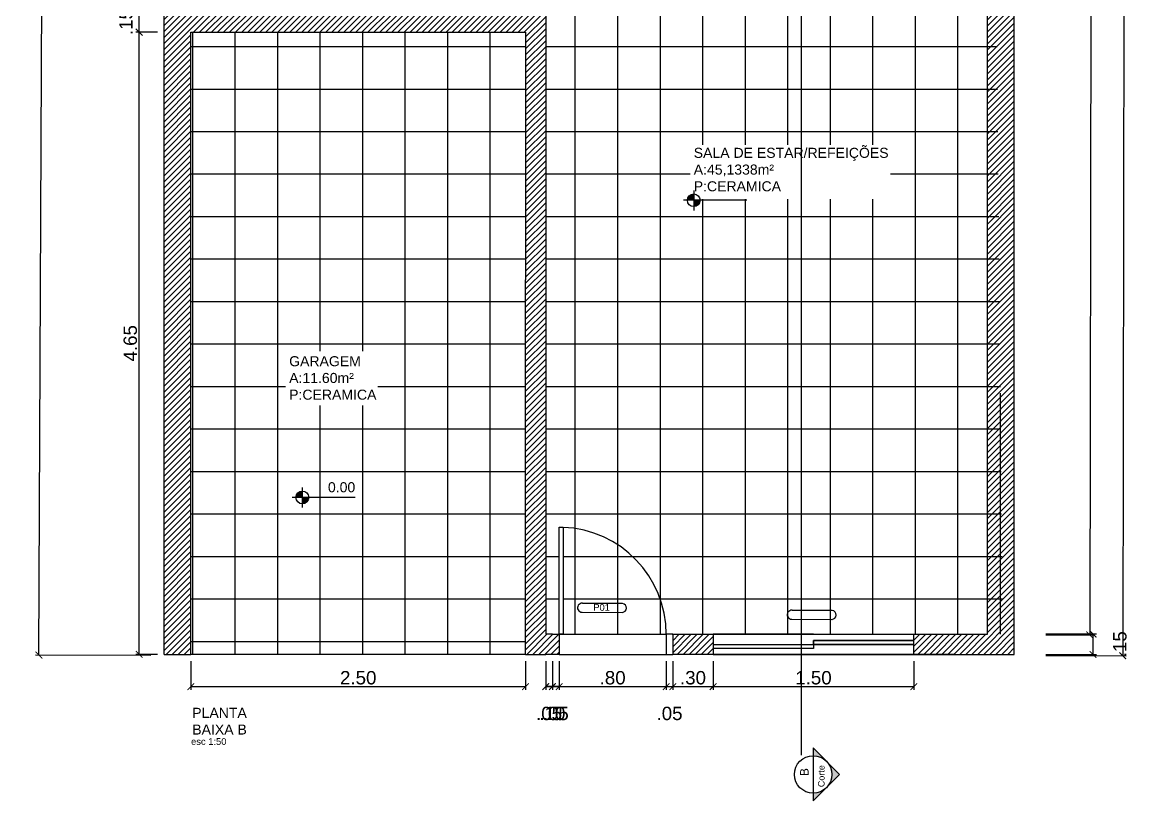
# Model space of a CAD drawing. Header units: millimetres. Extents: x 1336 to 452562, y -55875 to 2212.
# Drawn here: x 1341.75 to 1350.02, y 1622.19 to 1628.01 of the extents above; entities that cross this region are included whole.
import ezdxf

# ---------------------------------------------------------------- set-up
doc = ezdxf.new("R2010")
doc.units = ezdxf.units.MM
doc.linetypes.add('DASHDOTX2', pattern=[50.8, 25.4, -12.7, 0, -12.7])
doc.linetypes.add('DASHED2', pattern=[9.525, 6.35, -3.175])
for name, color, linetype in [('A_0.1', 1, 'Continuous'), ('A_0.3', 3, 'Continuous'), ('A_0.5', 5, 'Continuous'), ('B_Corte                  2', 4, 'DASHDOTX2'), ('B_Cotas                 11', 11, 'Continuous'), ('B_Projecao P       153', 153, 'DASHED2'), ('Z_ARQ-TEXTO3', 7, 'Continuous')]:
    doc.layers.add(name, color=color, linetype=linetype)
doc.styles.add('Annotative', font='arial.ttf')
doc.styles.add('Romans', font='aehalf.shx')
doc.dimstyles.new('1-50', dxfattribs={"dimscale": 0.5, "dimtxt": 0.2, "dimasz": 0.1, "dimexe": 0.05, "dimexo": 0.1, "dimgap": 0.03, "dimtad": 1, "dimzin": 5, "dimdsep": 46, "dimtxsty": 'Annotative', "dimblk": 'ARCHTICK', "dimcen": 0, "dimclrd": 256, "dimclre": 256, "dimclrt": 250, "dimadec": 0, "dimazin": 0, "dimtfac": 1, "dimtofl": 0, "dimtmove": 2, "dimatfit": 3, "dimldrblk": 'ARCHTICK', "dimfxl": 0.04, "dimtolj": 1, "dimtzin": 1, "dimarcsym": 0})

# ---------------------------------------------------------------- blocks, each defined once
blk = doc.blocks.new('Porta 80cm')
at = {"layer": 'A_0.1'}
for p, q in [((1345.7613, 1623.4302), (1346.5613, 1623.4302)), ((1345.7613, 1623.2802), (1346.5613, 1623.2802))]:
    blk.add_line(p, q, dxfattribs=at)
at = {"layer": 'A_0.3'}
for p, q in [((1345.7613, 1623.4302), (1345.7613, 1624.2302)), ((1345.7913, 1624.2302), (1345.7913, 1623.4302))]:
    blk.add_line(p, q, dxfattribs=at)
for points in [[(1345.7113, 1623.4302), (1345.7613, 1623.4302), (1345.7613, 1623.2802), (1345.7113, 1623.2802)], [(1346.6113, 1623.4302), (1346.5613, 1623.4302), (1346.5613, 1623.2802), (1346.6113, 1623.2802)]]:
    blk.add_lwpolyline(points, dxfattribs=at)
at = {"layer": 'B_Projecao P       153'}
blk.add_arc((1345.7613, 1623.4302), 0.8, 0, 87.8509, dxfattribs=at)
blk = doc.blocks.new('Janela')
at = {"layer": 'A_0.1'}
for p, q in [((1347.6613, 1623.4302), (1346.9113, 1623.4302)), ((1346.9113, 1623.4302), (1348.4113, 1623.4302)), ((1346.9113, 1623.4302), (1346.9113, 1623.2802)), ((1348.4113, 1623.2802), (1348.4113, 1623.4302)), ((1346.9113, 1623.2802), (1348.4113, 1623.2802))]:
    blk.add_line(p, q, dxfattribs=at)
at = {"layer": 'A_0.3'}
for p, q in [((1347.6613, 1623.3552), (1347.6613, 1623.3852)), ((1347.6613, 1623.3852), (1348.4113, 1623.3852)), ((1348.4113, 1623.3852), (1347.6613, 1623.3852)), ((1347.6613, 1623.3852), (1347.6613, 1623.3552)), ((1346.9113, 1623.3552), (1348.4113, 1623.3552)), ((1347.6613, 1623.3252), (1346.9113, 1623.3252)), ((1348.4113, 1623.3552), (1347.6613, 1623.3552)), ((1347.6613, 1623.3552), (1347.6613, 1623.3252))]:
    blk.add_line(p, q, dxfattribs=at)
blk = doc.blocks.new('DSASADS')
at = {"layer": 'B_Corte                  2', "linetype": 'ByBlock', "lineweight": -2}
h = blk.add_hatch(color=256, dxfattribs=at)
h.paths.add_polyline_path([(2426.815, 1690.775), (2427.062, 1690.528), (2426.918, 1690.528, 0.198912)])
h.paths.add_polyline_path([(2426.568, 1691.023), (2426.815, 1690.775, 0.414214), (2426.32, 1690.775)])
h.paths.add_polyline_path([(2426.235, 1690.69), (2426.253, 1690.682, 0.114349), (2426.218, 1690.528), (2426.073, 1690.528)])
h.paths.add_polyline_path([(2426.32, 1690.775, 0.082683), (2426.253, 1690.682), (2426.235, 1690.69)])
at = {"layer": 'B_Corte                  2', "linetype": 'Continuous', "lineweight": -2}
blk.add_line((2426.218, 1690.528), (2426.918, 1690.528), dxfattribs=at)
at = {"layer": 'B_Corte                  2', "linetype": 'ByBlock', "lineweight": -2}
blk.add_lwpolyline([(2426.918, 1690.528), (2427.062, 1690.528), (2426.568, 1691.023), (2426.073, 1690.528), (2426.218, 1690.528)], dxfattribs=at)
at = {"layer": 'B_Corte                  2', "linetype": 'Continuous', "lineweight": -2}
blk.add_circle((2426.568, 1690.528), 0.35, dxfattribs=at)
blk = doc.blocks.new('Nivel Piso')
at = {"layer": 'B_Cotas                 11'}
h = blk.add_hatch(color=256, dxfattribs=at)
h.dxf.hatch_style = 1
h.paths.add_polyline_path([(735.29, 589.9, 0.414214), (734.33, 588.95), (735.29, 588.95)])
h.paths.add_polyline_path([(736.24, 588.95), (735.29, 588.95), (735.29, 587.99, 0.414214)])
for p, q in [((735.29, 590.42), (735.29, 587.43)), ((743.2, 588.95), (733.77, 588.95))]:
    blk.add_line(p, q, dxfattribs=at)
blk.add_circle((735.29, 588.95), 0.956, dxfattribs=at)
blk = doc.blocks.new('_ArchTick')
at = {"color": 0, "linetype": 'ByBlock', "const_width": 0.15}
blk.add_lwpolyline([(-0.5, -0.5), (0.5, 0.5)], dxfattribs=at)
blk = doc.blocks.new('*D66')
at = {"layer": 'A_0.1', "lineweight": -2, "transparency": 16777216}
for p, q in [((1342.7613, 1627.9302), (1342.6004, 1627.9302)), ((1342.6254, 1623.2802), (1342.6254, 1627.9302)), ((1342.7613, 1623.2802), (1342.6004, 1623.2802))]:
    blk.add_line(p, q, dxfattribs=at)
at = {"layer": 'Defpoints', "color": 0, "transparency": 16777216}
for p in [(1342.6254, 1627.9302), (1342.8113, 1627.9302), (1342.8113, 1623.2802)]:
    blk.add_point(p, dxfattribs=at)
at = {"layer": 'A_0.1', "lineweight": -2, "transparency": 16777216, "xscale": 0.05, "yscale": 0.05, "zscale": 0.05}
for p, rotation in [((1342.6254, 1627.9302), 90), ((1342.6254, 1623.2802), 270)]:
    blk.add_blockref('_ArchTick', p, dxfattribs=dict(at, rotation=rotation))
at = {"layer": 'A_0.1', "color": 250, "transparency": 16777216, "insert": (1342.5593, 1625.6052), "char_height": 0.1, "attachment_point": 5, "rotation": 90, "style": 'Annotative'}
blk.add_mtext('\\A1;4.65', dxfattribs=at)
blk = doc.blocks.new('*D67')
at = {"layer": 'A_0.1', "lineweight": -2, "transparency": 16777216}
for p, q in [((1342.7613, 1628.0802), (1342.6004, 1628.0802)), ((1342.6254, 1627.9302), (1342.6254, 1628.0802)), ((1342.7613, 1627.9302), (1342.6004, 1627.9302))]:
    blk.add_line(p, q, dxfattribs=at)
at = {"layer": 'Defpoints', "color": 0, "transparency": 16777216}
for p in [(1342.6254, 1628.0802), (1342.8113, 1628.0802), (1342.8113, 1627.9302)]:
    blk.add_point(p, dxfattribs=at)
at = {"layer": 'A_0.1', "lineweight": -2, "transparency": 16777216, "xscale": 0.05, "yscale": 0.05, "zscale": 0.05}
for p, rotation in [((1342.6254, 1628.0802), 90), ((1342.6254, 1627.9302), 270)]:
    blk.add_blockref('_ArchTick', p, dxfattribs=dict(at, rotation=rotation))
at = {"layer": 'A_0.1', "color": 250, "transparency": 16777216, "insert": (1342.5268, 1628.0052), "char_height": 0.1, "attachment_point": 5, "rotation": 90, "style": 'Annotative'}
blk.add_mtext('\\A1;.15', dxfattribs=at)
blk = doc.blocks.new('*D75')
at = {"layer": 'A_0.1', "lineweight": -2, "transparency": 16777216}
for p, q in [((1341.8766, 1623.2754), (1341.9241, 1633.7241)), ((1342.761, 1633.7203), (1341.8991, 1633.7242)), ((1342.7135, 1623.2716), (1341.8516, 1623.2755))]:
    blk.add_line(p, q, dxfattribs=at)
at = {"layer": 'Defpoints', "color": 0, "transparency": 16777216}
for p in [(1341.9241, 1633.7241), (1342.811, 1633.72), (1342.7635, 1623.2713)]:
    blk.add_point(p, dxfattribs=at)
at = {"layer": 'A_0.1', "lineweight": -2, "transparency": 16777216, "xscale": 0.05, "yscale": 0.05, "zscale": 0.05}
for p, rotation in [((1341.9241, 1633.7241), 89.73970435353714), ((1341.8766, 1623.2754), 269.7397043535371)]:
    blk.add_blockref('_ArchTick', p, dxfattribs=dict(at, rotation=rotation))
at = {"layer": 'A_0.1', "color": 250, "transparency": 16777216, "insert": (1341.8175, 1628.5077), "char_height": 0.1, "attachment_point": 5, "rotation": 89.7397, "style": 'Annotative'}
blk.add_mtext('\\A1;10.45', dxfattribs=at)
blk = doc.blocks.new('*D86')
at = {"layer": 'A_0.1', "lineweight": -2, "transparency": 16777216}
for p, q in [((1349.4153, 1633.7223), (1350.0142, 1633.7212)), ((1349.9892, 1633.7212), (1349.9707, 1623.2705)), ((1349.3968, 1623.2715), (1349.9957, 1623.2704))]:
    blk.add_line(p, q, dxfattribs=at)
at = {"layer": 'Defpoints', "color": 0, "transparency": 16777216}
for p in [(1349.3653, 1633.7223), (1349.3468, 1623.2716), (1349.9707, 1623.2705)]:
    blk.add_point(p, dxfattribs=at)
at = {"layer": 'A_0.1', "lineweight": -2, "transparency": 16777216, "xscale": 0.05, "yscale": 0.05, "zscale": 0.05}
for p, rotation in [((1349.9892, 1633.7212), 89.89874839522528), ((1349.9707, 1623.2705), 269.8987483952253)]:
    blk.add_blockref('_ArchTick', p, dxfattribs=dict(at, rotation=rotation))
at = {"layer": 'A_0.1', "color": 250, "transparency": 16777216, "insert": (1349.9139, 1628.496), "char_height": 0.1, "attachment_point": 5, "rotation": 89.89875, "style": 'Annotative'}
blk.add_mtext('\\A1;10.45', dxfattribs=at)
blk = doc.blocks.new('*D87')
at = {"layer": 'A_0.1', "lineweight": -2, "transparency": 16777216}
for p, q in [((1349.415, 1633.579), (1349.7671, 1633.5784)), ((1349.7421, 1633.5784), (1349.7241, 1623.4268)), ((1349.397, 1623.4273), (1349.7491, 1623.4267))]:
    blk.add_line(p, q, dxfattribs=at)
at = {"layer": 'Defpoints', "color": 0, "transparency": 16777216}
for p in [(1349.365, 1633.5791), (1349.347, 1623.4274), (1349.7241, 1623.4268)]:
    blk.add_point(p, dxfattribs=at)
at = {"layer": 'A_0.1', "lineweight": -2, "transparency": 16777216, "xscale": 0.05, "yscale": 0.05, "zscale": 0.05}
for p, rotation in [((1349.7421, 1633.5784), 89.89845432921302), ((1349.7241, 1623.4268), 269.898454329213)]:
    blk.add_blockref('_ArchTick', p, dxfattribs=dict(at, rotation=rotation))
at = {"layer": 'A_0.1', "color": 250, "transparency": 16777216, "insert": (1349.6671, 1628.5027), "char_height": 0.1, "attachment_point": 5, "rotation": 89.89845, "style": 'Annotative'}
blk.add_mtext('\\A1;10.15', dxfattribs=at)
blk = doc.blocks.new('*D88')
at = {"layer": 'A_0.1', "lineweight": -2, "transparency": 16777216}
for p, q in [((1349.3967, 1623.4328), (1349.7741, 1623.4328)), ((1349.7491, 1623.2802), (1349.7491, 1623.4328)), ((1349.3967, 1623.2802), (1349.7741, 1623.2802))]:
    blk.add_line(p, q, dxfattribs=at)
at = {"layer": 'Defpoints', "color": 0, "transparency": 16777216}
for p in [(1349.3467, 1623.4328), (1349.7491, 1623.4328), (1349.3467, 1623.2802)]:
    blk.add_point(p, dxfattribs=at)
at = {"layer": 'A_0.1', "lineweight": -2, "transparency": 16777216, "xscale": 0.05, "yscale": 0.05, "zscale": 0.05}
for p, rotation in [((1349.7491, 1623.4328), 90), ((1349.7491, 1623.2802), 270)]:
    blk.add_blockref('_ArchTick', p, dxfattribs=dict(at, rotation=rotation))
at = {"layer": 'A_0.1', "color": 250, "transparency": 16777216, "insert": (1349.9498, 1623.3565), "char_height": 0.1, "attachment_point": 5, "rotation": 90, "style": 'Annotative'}
blk.add_mtext('\\A1;.15', dxfattribs=at)
blk = doc.blocks.new('*D89')
at = {"layer": 'A_0.1', "lineweight": -2, "transparency": 16777216}
for p, q in [((1343.0113, 1623.2302), (1343.0113, 1623.0142)), ((1345.5113, 1623.2302), (1345.5113, 1623.0142)), ((1343.0113, 1623.0392), (1345.5113, 1623.0392))]:
    blk.add_line(p, q, dxfattribs=at)
at = {"layer": 'Defpoints', "color": 0, "transparency": 16777216}
for p in [(1343.0113, 1623.2802), (1345.5113, 1623.2802), (1345.5113, 1623.0392)]:
    blk.add_point(p, dxfattribs=at)
at = {"layer": 'A_0.1', "lineweight": -2, "transparency": 16777216, "xscale": 0.05, "yscale": 0.05, "zscale": 0.05, "rotation": 180}
blk.add_blockref('_ArchTick', (1343.0113, 1623.0392), dxfattribs=at)
at = {"layer": 'A_0.1', "lineweight": -2, "transparency": 16777216, "xscale": 0.05, "yscale": 0.05, "zscale": 0.05}
blk.add_blockref('_ArchTick', (1345.5113, 1623.0392), dxfattribs=at)
at = {"layer": 'A_0.1', "color": 250, "transparency": 16777216, "insert": (1344.2613, 1623.1052), "char_height": 0.1, "attachment_point": 5, "style": 'Annotative'}
blk.add_mtext('\\A1;2.50', dxfattribs=at)
blk = doc.blocks.new('*D90')
at = {"layer": 'A_0.1', "lineweight": -2, "transparency": 16777216}
for p, q in [((1345.6613, 1623.2302), (1345.6613, 1623.0142)), ((1345.7613, 1623.2302), (1345.7613, 1623.0142)), ((1345.7613, 1623.0392), (1345.6613, 1623.0392))]:
    blk.add_line(p, q, dxfattribs=at)
at = {"layer": 'Defpoints', "color": 0, "transparency": 16777216}
for p in [(1345.6613, 1623.2802), (1345.7613, 1623.2802), (1345.6613, 1623.0392)]:
    blk.add_point(p, dxfattribs=at)
at = {"layer": 'A_0.1', "lineweight": -2, "transparency": 16777216, "xscale": 0.05, "yscale": 0.05, "zscale": 0.05}
for p, rotation in [((1345.6613, 1623.0392), 180.0000032845946), ((1345.7613, 1623.0392), 3.284594596308921e-06)]:
    blk.add_blockref('_ArchTick', p, dxfattribs=dict(at, rotation=rotation))
at = {"layer": 'A_0.1', "color": 250, "transparency": 16777216, "insert": (1345.7113, 1622.8385), "char_height": 0.1, "attachment_point": 5, "rotation": 0, "style": 'Annotative'}
blk.add_mtext('\\A1;.10', dxfattribs=at)
blk = doc.blocks.new('*D91')
at = {"layer": 'A_0.1', "lineweight": -2, "transparency": 16777216}
for p, q in [((1345.6613, 1623.2302), (1345.6613, 1623.0142)), ((1345.7113, 1623.2302), (1345.7113, 1623.0142)), ((1345.6613, 1623.0392), (1345.7113, 1623.0392))]:
    blk.add_line(p, q, dxfattribs=at)
at = {"layer": 'Defpoints', "color": 0, "transparency": 16777216}
for p in [(1345.6613, 1623.2802), (1345.7113, 1623.2802), (1345.7113, 1623.0392)]:
    blk.add_point(p, dxfattribs=at)
at = {"layer": 'A_0.1', "lineweight": -2, "transparency": 16777216, "xscale": 0.05, "yscale": 0.05, "zscale": 0.05}
for p, rotation in [((1345.6613, 1623.0392), 180.0000032845946), ((1345.7113, 1623.0392), 3.284594594426431e-06)]:
    blk.add_blockref('_ArchTick', p, dxfattribs=dict(at, rotation=rotation))
at = {"layer": 'A_0.1', "color": 250, "transparency": 16777216, "insert": (1345.6863, 1622.8385), "char_height": 0.1, "attachment_point": 5, "rotation": 0, "style": 'Annotative'}
blk.add_mtext('\\A1;.05', dxfattribs=at)
blk = doc.blocks.new('*D92')
at = {"layer": 'A_0.1', "lineweight": -2, "transparency": 16777216}
for p, q in [((1345.7113, 1623.2302), (1345.7113, 1623.0142)), ((1345.7613, 1623.2302), (1345.7613, 1623.0142)), ((1345.7113, 1623.0392), (1345.7613, 1623.0392))]:
    blk.add_line(p, q, dxfattribs=at)
at = {"layer": 'Defpoints', "color": 0, "transparency": 16777216}
for p in [(1345.7113, 1623.2802), (1345.7613, 1623.2802), (1345.7613, 1623.0392)]:
    blk.add_point(p, dxfattribs=at)
at = {"layer": 'A_0.1', "lineweight": -2, "transparency": 16777216, "xscale": 0.05, "yscale": 0.05, "zscale": 0.05}
for p, rotation in [((1345.7113, 1623.0392), 180.0000032845946), ((1345.7613, 1623.0392), 3.284594594426431e-06)]:
    blk.add_blockref('_ArchTick', p, dxfattribs=dict(at, rotation=rotation))
at = {"layer": 'A_0.1', "color": 250, "transparency": 16777216, "insert": (1345.7363, 1622.8385), "char_height": 0.1, "attachment_point": 5, "rotation": 0, "style": 'Annotative'}
blk.add_mtext('\\A1;.05', dxfattribs=at)
blk = doc.blocks.new('*D93')
at = {"layer": 'A_0.1', "lineweight": -2, "transparency": 16777216}
for p, q in [((1345.7613, 1623.2302), (1345.7613, 1623.0142)), ((1346.5613, 1623.2302), (1346.5613, 1623.0142)), ((1345.7613, 1623.0392), (1346.5613, 1623.0392))]:
    blk.add_line(p, q, dxfattribs=at)
at = {"layer": 'Defpoints', "color": 0, "transparency": 16777216}
for p in [(1345.7613, 1623.2802), (1346.5613, 1623.2802), (1346.5613, 1623.0392)]:
    blk.add_point(p, dxfattribs=at)
at = {"layer": 'A_0.1', "lineweight": -2, "transparency": 16777216, "xscale": 0.05, "yscale": 0.05, "zscale": 0.05}
for p, rotation in [((1345.7613, 1623.0392), 180.0000032845946), ((1346.5613, 1623.0392), 3.284594594426431e-06)]:
    blk.add_blockref('_ArchTick', p, dxfattribs=dict(at, rotation=rotation))
at = {"layer": 'A_0.1', "color": 250, "transparency": 16777216, "insert": (1346.1613, 1623.1052), "char_height": 0.1, "attachment_point": 5, "rotation": 0, "style": 'Annotative'}
blk.add_mtext('\\A1;.80', dxfattribs=at)
blk = doc.blocks.new('*D94')
at = {"layer": 'A_0.1', "lineweight": -2, "transparency": 16777216}
for p, q in [((1346.5613, 1623.2302), (1346.5613, 1623.0142)), ((1346.6113, 1623.2302), (1346.6113, 1623.0142)), ((1346.5613, 1623.0392), (1346.6113, 1623.0392))]:
    blk.add_line(p, q, dxfattribs=at)
at = {"layer": 'Defpoints', "color": 0, "transparency": 16777216}
for p in [(1346.5613, 1623.2802), (1346.6113, 1623.2802), (1346.6113, 1623.0392)]:
    blk.add_point(p, dxfattribs=at)
at = {"layer": 'A_0.1', "lineweight": -2, "transparency": 16777216, "xscale": 0.05, "yscale": 0.05, "zscale": 0.05}
for p, rotation in [((1346.5613, 1623.0392), 180.0000032845946), ((1346.6113, 1623.0392), 3.284594594426431e-06)]:
    blk.add_blockref('_ArchTick', p, dxfattribs=dict(at, rotation=rotation))
at = {"layer": 'A_0.1', "color": 250, "transparency": 16777216, "insert": (1346.5863, 1622.8385), "char_height": 0.1, "attachment_point": 5, "rotation": 0, "style": 'Annotative'}
blk.add_mtext('\\A1;.05', dxfattribs=at)
blk = doc.blocks.new('*D95')
at = {"layer": 'A_0.1', "lineweight": -2, "transparency": 16777216}
for p, q in [((1346.6113, 1623.2302), (1346.6113, 1623.0142)), ((1346.9113, 1623.2302), (1346.9113, 1623.0142)), ((1346.6113, 1623.0392), (1346.9113, 1623.0392))]:
    blk.add_line(p, q, dxfattribs=at)
at = {"layer": 'Defpoints', "color": 0, "transparency": 16777216}
for p in [(1346.6113, 1623.2802), (1346.9113, 1623.2802), (1346.9113, 1623.0392)]:
    blk.add_point(p, dxfattribs=at)
at = {"layer": 'A_0.1', "lineweight": -2, "transparency": 16777216, "xscale": 0.05, "yscale": 0.05, "zscale": 0.05}
for p, rotation in [((1346.6113, 1623.0392), 180.0000032845946), ((1346.9113, 1623.0392), 3.284594594426431e-06)]:
    blk.add_blockref('_ArchTick', p, dxfattribs=dict(at, rotation=rotation))
at = {"layer": 'A_0.1', "color": 250, "transparency": 16777216, "insert": (1346.7613, 1623.1053), "char_height": 0.1, "attachment_point": 5, "rotation": 0, "style": 'Annotative'}
blk.add_mtext('\\A1;.30', dxfattribs=at)
blk = doc.blocks.new('*D96')
at = {"layer": 'A_0.1', "lineweight": -2, "transparency": 16777216}
for p, q in [((1346.9113, 1623.2302), (1346.9113, 1623.0142)), ((1348.4113, 1623.2302), (1348.4113, 1623.0142)), ((1346.9113, 1623.0392), (1348.4113, 1623.0392))]:
    blk.add_line(p, q, dxfattribs=at)
at = {"layer": 'Defpoints', "color": 0, "transparency": 16777216}
for p in [(1346.9113, 1623.2802), (1348.4113, 1623.2802), (1348.4113, 1623.0392)]:
    blk.add_point(p, dxfattribs=at)
at = {"layer": 'A_0.1', "lineweight": -2, "transparency": 16777216, "xscale": 0.05, "yscale": 0.05, "zscale": 0.05}
for p, rotation in [((1346.9113, 1623.0392), 180.0000032845946), ((1348.4113, 1623.0392), 3.284594594426431e-06)]:
    blk.add_blockref('_ArchTick', p, dxfattribs=dict(at, rotation=rotation))
at = {"layer": 'A_0.1', "color": 250, "transparency": 16777216, "insert": (1347.6613, 1623.1052), "char_height": 0.1, "attachment_point": 5, "rotation": 0, "style": 'Annotative'}
blk.add_mtext('\\A1;1.50', dxfattribs=at)

msp = doc.modelspace()

# ---------------------------------------------------------------- hatches: boundary and pattern name
at = {"layer": 'A_0.1'}
h = msp.add_hatch(dxfattribs=at)
h.set_pattern_fill('ANSI31', color=256, scale=0.01)
h.paths.add_polyline_path([(1343.0113, 1627.9302), (1345.5113, 1627.9302), (1345.5113, 1626.0802), (1345.5113, 1625.9302), (1345.5113, 1623.6136), (1345.6613, 1623.6136), (1345.6613, 1625.9302), (1345.6613, 1628.0802), (1345.3627, 1628.0802), (1345.0627, 1628.0802), (1344.7627, 1628.0802), (1344.4627, 1628.0802), (1344.1627, 1628.0802), (1343.8627, 1628.0802), (1343.0127, 1628.0802), (1343.0113, 1628.0802), (1343.0113, 1628.5951), (1342.8113, 1628.5951), (1342.8113, 1623.2802), (1343.0113, 1623.2802)])
h.paths.add_polyline_path([(1343.0113, 1629.0787), (1342.8113, 1629.0787), (1342.8113, 1628.5951), (1343.0113, 1628.5951)])
h.paths.add_polyline_path([(1342.8113, 1629.2297), (1342.8113, 1629.0787), (1343.0113, 1629.0787), (1343.0113, 1629.0802), (1343.0115, 1629.2297)])
h.paths.add_polyline_path([(1343.9618, 1632.9302), (1343.0113, 1632.9302), (1343.0113, 1633.7302), (1342.8113, 1633.7289), (1342.8113, 1629.2297), (1343.0113, 1629.2297), (1343.0113, 1630.2317), (1343.0127, 1630.2302), (1343.8627, 1630.2302), (1344.1627, 1630.2302), (1344.4627, 1630.2302), (1344.7627, 1630.2302), (1345.0627, 1630.2302), (1345.3627, 1630.2302), (1345.6613, 1630.2302), (1345.6613, 1630.3802), (1345.6613, 1630.4802), (1345.5113, 1630.4802), (1345.5113, 1630.3802), (1343.0113, 1630.3802), (1343.0113, 1632.7802), (1343.9613, 1632.7802)])
h.paths.add_polyline_path([(1345.6598, 1633.726), (1345.5098, 1633.726), (1345.5109, 1632.926), (1345.4618, 1632.926), (1345.4618, 1632.7802), (1345.5101, 1632.776), (1345.5101, 1632.276), (1345.6601, 1632.2772)], flags=17)
h.paths.add_polyline_path([(1349.1613, 1633.7223), (1348.6153, 1633.7223), (1348.6153, 1633.5723), (1348.9613, 1633.5723), (1348.9613, 1628.5951), (1349.1613, 1628.5951)])
h.paths.add_polyline_path([(1349.1613, 1628.5951), (1348.9613, 1628.5951), (1348.9613, 1623.4302), (1348.4113, 1623.4302), (1348.4113, 1623.2802), (1348.7113, 1623.2802), (1349.1613, 1623.2802)])
h.paths.add_polyline_path([(1346.9113, 1623.4302), (1346.6113, 1623.4302), (1346.6113, 1623.2802), (1346.9113, 1623.2802)])
h.paths.add_polyline_path([(1345.6613, 1623.6136), (1345.5113, 1623.6136), (1345.5113, 1623.2802), (1345.6613, 1623.2802), (1345.7113, 1623.2802), (1345.7613, 1623.2802), (1345.7613, 1623.4302), (1345.7113, 1623.4302), (1345.6613, 1623.4302)])
h = msp.add_hatch(dxfattribs=at)
h.set_pattern_fill('NET', color=0, scale=0.1)
h.paths.add_polyline_path([(1345.5113, 1627.9302), (1343.0113, 1627.9302), (1343.0113, 1623.2802), (1345.5113, 1623.2802), (1345.5113, 1625.9302), (1345.5113, 1626.0802)])
edge = h.paths.add_edge_path()
edge.add_line((1347.6586, 1628.5951), (1345.6613, 1628.5951))
edge.add_line((1345.6613, 1628.5951), (1345.6613, 1628.0802))
edge.add_line((1345.6613, 1628.0802), (1345.6613, 1625.9302))
edge.add_line((1345.6613, 1625.9302), (1345.6613, 1623.4302))
edge.add_line((1345.6613, 1623.4302), (1345.7113, 1623.4302))
edge.add_line((1345.7113, 1623.4302), (1345.7613, 1623.4302))
edge.add_line((1345.7613, 1623.4302), (1345.7613, 1624.2302))
edge.add_line((1345.7613, 1624.2302), (1345.7913, 1624.2302))
edge.add_line((1345.7913, 1624.2302), (1345.7913, 1624.2296))
edge.add_arc((1345.7613, 1623.4302), 0.8, 0, 87.8509, ccw=False)
edge.add_line((1346.5613, 1623.4302), (1346.6113, 1623.4302))
edge.add_line((1346.6113, 1623.4302), (1347.6586, 1623.4302))
edge.add_line((1347.6586, 1623.4302), (1347.6586, 1628.5951))
h.paths.add_polyline_path([(1349.0243, 1628.5951), (1347.6586, 1628.5951), (1347.6586, 1623.4302), (1347.6613, 1623.4302), (1348.4113, 1623.4302), (1349.0756, 1623.4302)])
h.paths.add_polyline_path([(1349.0996, 1633.589), (1348.3238, 1633.5771), (1347.6586, 1633.5771), (1347.6586, 1628.5951), (1349.0243, 1628.5951)])
edge = h.paths.add_edge_path()
edge.add_line((1347.6586, 1633.5771), (1347.2787, 1633.5603))
edge.add_line((1347.2787, 1633.5603), (1346.8238, 1633.5771))
edge.add_line((1346.8238, 1633.5771), (1346.5738, 1633.5771))
edge.add_arc((1346.3194, 1633.1054), 0.5359, -141.81895, 61.6615, ccw=False)
edge.add_line((1345.8982, 1632.7741), (1345.8982, 1633.5736))
edge.add_line((1345.8982, 1633.5736), (1345.7462, 1633.5775))
edge.add_line((1345.7462, 1633.5775), (1345.6962, 1633.5775))
edge.add_line((1345.6962, 1633.5775), (1345.6712, 1633.5775))
edge.add_line((1345.6712, 1633.5775), (1345.6613, 1632.4228))
edge.add_line((1345.6613, 1632.4228), (1345.6715, 1632.2786))
edge.add_line((1345.6715, 1632.2786), (1345.5215, 1632.2775))
edge.add_line((1345.5215, 1632.2775), (1345.5215, 1632.7775))
edge.add_line((1345.5215, 1632.7775), (1343.0113, 1632.7802))
edge.add_line((1343.0113, 1632.7802), (1343.0113, 1630.3802))
edge.add_line((1343.0113, 1630.3802), (1345.5113, 1630.3802))
edge.add_line((1345.5113, 1630.3802), (1345.5113, 1630.4802))
edge.add_line((1345.5113, 1630.4802), (1345.6613, 1630.4802))
edge.add_line((1345.6613, 1630.4802), (1345.6613, 1630.3802))
edge.add_line((1345.6613, 1630.3802), (1345.6613, 1630.2302))
edge.add_line((1345.6613, 1630.2302), (1345.6613, 1630.2302))
edge.add_line((1345.6613, 1630.2302), (1345.9613, 1630.2302))
edge.add_line((1345.9613, 1630.2302), (1346.2613, 1630.2302))
edge.add_line((1346.2613, 1630.2302), (1346.2613, 1629.3052))
edge.add_line((1346.2613, 1629.3052), (1345.9613, 1629.3052))
edge.add_line((1345.9613, 1629.3052), (1345.6613, 1629.3052))
edge.add_line((1345.6613, 1629.3052), (1345.3613, 1629.3052))
edge.add_line((1345.3613, 1629.3052), (1345.0613, 1629.3052))
edge.add_line((1345.0613, 1629.3052), (1344.7613, 1629.3052))
edge.add_line((1344.7613, 1629.3052), (1344.4613, 1629.3052))
edge.add_line((1344.4613, 1629.3052), (1344.1613, 1629.3052))
edge.add_line((1344.1613, 1629.3052), (1343.8613, 1629.3052))
edge.add_line((1343.8613, 1629.3052), (1343.8613, 1629.1802))
edge.add_line((1343.8613, 1629.1802), (1345.0113, 1629.1802))
edge.add_line((1345.0113, 1629.1802), (1345.0113, 1629.0802))
edge.add_line((1345.0113, 1629.0802), (1345.0613, 1629.0802))
edge.add_line((1345.0613, 1629.0802), (1345.3613, 1629.0802))
edge.add_line((1345.3613, 1629.0802), (1345.6613, 1629.0802))
edge.add_line((1345.6613, 1629.0802), (1345.6613, 1628.5951))
edge.add_line((1345.6613, 1628.5951), (1347.6586, 1628.5951))
edge.add_line((1347.6586, 1628.5951), (1347.6586, 1633.5771))
h.paths.add_polyline_path([(1343.8613, 1630.2302), (1343.0127, 1630.2302), (1343.8613, 1629.3052)], flags=17)
h.paths.add_polyline_path([(1343.0127, 1630.2302), (1343.0113, 1629.3052), (1343.8613, 1629.3052)], flags=17)
h.paths.add_polyline_path([(1344.1613, 1630.2302), (1343.8613, 1630.2302), (1343.8613, 1629.3052), (1344.1613, 1629.3052)], flags=17)
h.paths.add_polyline_path([(1344.4613, 1630.2302), (1344.1613, 1630.2302), (1344.1613, 1629.3052), (1344.4613, 1629.3052)], flags=17)
h.paths.add_polyline_path([(1344.7613, 1630.2302), (1344.4613, 1630.2302), (1344.4613, 1629.3052), (1344.7613, 1629.3052)], flags=17)
h.paths.add_polyline_path([(1345.0613, 1630.2302), (1344.7613, 1630.2302), (1344.7613, 1629.3052), (1345.0613, 1629.3052)], flags=17)
h.paths.add_polyline_path([(1345.3613, 1630.2302), (1345.0613, 1630.2302), (1345.0613, 1629.3052), (1345.3613, 1629.3052)], flags=17)
h.paths.add_polyline_path([(1345.9613, 1630.2302), (1345.6613, 1630.2302), (1345.6613, 1629.3052), (1345.9613, 1629.3052)], flags=17)
h.paths.add_polyline_path([(1346.2613, 1630.2302), (1345.9613, 1630.2302), (1345.9613, 1629.3052), (1346.2613, 1629.3052)], flags=17)
h.paths.add_polyline_path([(1345.6613, 1630.2302), (1345.3613, 1630.2302), (1345.3613, 1629.3052), (1345.6613, 1629.3052)], flags=17)
h.paths.add_polyline_path([(1345.6613, 1628.5951), (1345.3613, 1628.5951), (1345.3613, 1628.0802), (1345.6613, 1628.0802)])
h.paths.add_polyline_path([(1345.3613, 1628.5951), (1345.0613, 1628.5951), (1345.0613, 1628.0802), (1345.3613, 1628.0802)])
edge = h.paths.add_edge_path()
edge.add_line((1344.8613, 1628.5951), (1344.7613, 1628.5951))
edge.add_line((1344.7613, 1628.5951), (1344.7613, 1628.2379))
edge.add_arc((1344.8613, 1628.8802), 0.65, 261.15013, 270)
edge.add_line((1344.8613, 1628.2302), (1344.8613, 1628.5951))
edge = h.paths.add_edge_path()
edge.add_line((1344.7613, 1628.5951), (1344.4613, 1628.5951))
edge.add_line((1344.4613, 1628.5951), (1344.4613, 1628.3678))
edge.add_arc((1344.8613, 1628.8802), 0.65, 232.02014, 261.15013)
edge.add_line((1344.7613, 1628.2379), (1344.7613, 1628.5951))
edge = h.paths.add_edge_path()
edge.add_arc((1344.8613, 1628.8802), 0.65, 206.01556, 232.02014, ccw=False)
edge.add_line((1344.2771, 1628.5951), (1344.1613, 1628.5951))
edge.add_line((1344.1613, 1628.5951), (1344.1613, 1628.0802))
edge.add_line((1344.1613, 1628.0802), (1344.4613, 1628.0802))
edge.add_line((1344.4613, 1628.0802), (1344.4613, 1628.3678))
h.paths.add_polyline_path([(1344.1613, 1628.5951), (1343.8613, 1628.5951), (1343.8613, 1628.0802), (1344.1613, 1628.0802)])
h.paths.add_polyline_path([(1343.8613, 1628.5951), (1343.4844, 1628.5951), (1343.0113, 1628.0802), (1343.8613, 1628.0802)])
h.paths.add_polyline_path([(1343.4844, 1628.5951), (1343.0113, 1628.5951), (1343.0113, 1628.0802)])
h.paths.add_polyline_path([(1343.8613, 1629.0052), (1343.0113, 1629.0052), (1343.0113, 1628.5951), (1343.4844, 1628.5951)], flags=17)
h.paths.add_polyline_path([(1344.1613, 1629.0302), (1343.8613, 1629.0302), (1343.8613, 1628.5951), (1344.1613, 1628.5951)], flags=17)
edge = h.paths.add_edge_path(flags=16)
edge.add_line((1344.4613, 1628.8502), (1344.212, 1628.8502))
edge.add_arc((1344.8613, 1628.8802), 0.65, 182.64536, 206.01556)
edge.add_line((1344.2771, 1628.5951), (1344.4613, 1628.5951))
edge.add_line((1344.4613, 1628.5951), (1344.4613, 1628.8502))
h.paths.add_polyline_path([(1344.7613, 1628.8502), (1344.4613, 1628.8502), (1344.4613, 1628.5951), (1344.7613, 1628.5951)], flags=17)
h.paths.add_polyline_path([(1344.8613, 1628.8502), (1344.7613, 1628.8502), (1344.7613, 1628.5951), (1344.8613, 1628.5951)], flags=17)
h.paths.add_polyline_path([(1345.3613, 1629.0802), (1345.0613, 1629.0802), (1345.0613, 1628.5951), (1345.3613, 1628.5951)], flags=17)
h.paths.add_polyline_path([(1345.6613, 1629.0802), (1345.3613, 1629.0802), (1345.3613, 1628.5951), (1345.6613, 1628.5951)], flags=17)
edge = h.paths.add_edge_path(flags=17)
edge.add_line((1344.4613, 1629.0302), (1344.1613, 1629.0302))
edge.add_line((1344.1613, 1629.0302), (1344.1613, 1628.5951))
edge.add_line((1344.1613, 1628.5951), (1344.2771, 1628.5951))
edge.add_arc((1344.8613, 1628.8802), 0.65, 182.64536, 206.01556, ccw=False)
edge.add_line((1344.212, 1628.8502), (1344.2113, 1628.8502))
edge.add_line((1344.2113, 1628.8502), (1344.2113, 1628.8802))
edge.add_line((1344.2113, 1628.8802), (1344.4613, 1628.8802))
edge.add_line((1344.4613, 1628.8802), (1344.4613, 1629.0302))
edge = h.paths.add_edge_path()
edge.add_arc((1344.8613, 1628.8802), 0.65, 232.02014, 261.15013, ccw=False)
edge.add_line((1344.4613, 1628.3678), (1344.4613, 1628.0802))
edge.add_line((1344.4613, 1628.0802), (1344.7613, 1628.0802))
edge.add_line((1344.7613, 1628.0802), (1344.7613, 1628.2379))
edge = h.paths.add_edge_path(flags=17)
edge.add_line((1346.5738, 1633.5771), (1345.8982, 1633.5736))
edge.add_line((1345.8982, 1633.5736), (1345.8982, 1632.7741))
edge.add_arc((1346.3194, 1633.1054), 0.5359, 218.18105, 421.6615)
edge = h.paths.add_edge_path(flags=17)
edge.add_line((1345.7913, 1624.2296), (1345.7913, 1623.4302))
edge.add_line((1345.7913, 1623.4302), (1346.5613, 1623.4302))
edge.add_arc((1345.7613, 1623.4302), 0.8, 360, 447.8509)
h.paths.add_polyline_path([(1343.7186, 1625.1398), (1344.4082, 1625.1398), (1344.4082, 1625.5459), (1343.7186, 1625.5459)], flags=16)
h.paths.add_polyline_path([(1346.74, 1626.6819), (1348.2365, 1626.6819), (1348.2365, 1627.0881), (1346.74, 1627.0881)])

# ---------------------------------------------------------------- linework, layer by layer
msp.add_line((1345.5113, 1623.2802), (1343.0113, 1623.2802))
at = {"layer": 'A_0.1', "color": 5}
for p, q in [((1348.9613, 1623.4302), (1348.9613, 1633.5723)), ((1349.1613, 1623.4302), (1349.1613, 1633.5802)), ((1348.4113, 1623.4302), (1348.9613, 1623.4302)), ((1349.1613, 1623.2802), (1349.1613, 1623.4302)), ((1348.4113, 1623.2802), (1348.9613, 1623.2802)), ((1348.9613, 1623.2802), (1349.1613, 1623.2802))]:
    msp.add_line(p, q, dxfattribs=at)
at = {"layer": 'A_0.1'}
for p, q in [((1342.8113, 1627.9302), (1342.8113, 1627.9302)), ((1345.9356, 1623.6624), (1346.2356, 1623.6624)), ((1345.9338, 1623.5957), (1346.2339, 1623.5941)), ((1347.4996, 1623.5433), (1347.7997, 1623.5417)), ((1347.5013, 1623.61), (1347.8013, 1623.61)), ((1342.8113, 1623.2802), (1342.8113, 1623.2802))]:
    msp.add_line(p, q, dxfattribs=at)
for centre, radius, start, end in [((1345.9323, 1623.6291), 0.0334, 84.43512, 272.53939), ((1346.2311, 1623.6275), 0.0336, 274.83471, 82.1398), ((1347.4981, 1623.5767), 0.0334, 84.43512, 272.53939), ((1347.7968, 1623.5752), 0.0336, 274.83471, 82.1398)]:
    msp.add_arc(centre, radius, start, end, dxfattribs=at)
at = {"layer": 'A_0.3'}
for p, q in [((1345.7613, 1624.2302), (1345.7913, 1624.2302)), ((1345.7913, 1623.4302), (1345.7613, 1623.4302))]:
    msp.add_line(p, q, dxfattribs=at)
at = {"layer": 'A_0.5'}
for p, q in [((1342.8113, 1623.2802), (1342.8113, 1633.7289)), ((1345.6613, 1628.0802), (1345.6613, 1625.9302)), ((1343.0113, 1627.9302), (1345.5113, 1627.9302)), ((1343.0113, 1623.2802), (1343.0113, 1627.9302)), ((1345.5113, 1627.9302), (1345.5113, 1626.0802)), ((1345.5113, 1625.9302), (1345.5113, 1626.0802)), ((1345.5113, 1623.2802), (1345.5113, 1625.9302)), ((1345.6613, 1625.9302), (1345.6613, 1623.4302)), ((1345.7113, 1623.4302), (1345.6613, 1623.4302)), ((1346.6113, 1623.4302), (1348.4113, 1623.4302)), ((1346.6113, 1623.4302), (1346.6113, 1623.2802)), ((1342.8113, 1623.2802), (1343.0113, 1623.2802)), ((1345.5113, 1623.2802), (1345.6613, 1623.2802)), ((1345.7113, 1623.2802), (1345.6613, 1623.2802)), ((1348.7113, 1623.2802), (1346.6113, 1623.2802))]:
    msp.add_line(p, q, dxfattribs=at)
at = {"layer": 'B_Corte                  2'}
msp.add_line((1347.5715, 1622.5264), (1347.5715, 1634.1), dxfattribs=at)

# ---------------------------------------------------------------- block references
at = {"layer": 'A_0.3'}
msp.add_blockref('Janela', (0, 0), dxfattribs=at)
at = {"layer": 'A_0.5'}
msp.add_blockref('Porta 80cm', (0, 0), dxfattribs=at)
at = {"layer": 'B_Corte                  2', "xscale": 0.399458716151582, "yscale": 0.399458716151582, "zscale": 0.399458716151582, "rotation": 269.9999999999999}
msp.add_blockref('DSASADS', (672.3626, 2591.6969), dxfattribs=at)
at = {"layer": 'B_Cotas                 11', "xscale": 0.05000000000004547, "yscale": 0.05000000000004547, "zscale": 0.05000000000004547}
for p in [(1310.0025, 1597.2264), (1307.0789, 1595.0054)]:
    msp.add_blockref('Nivel Piso', p, dxfattribs=at)

# ---------------------------------------------------------------- texts
at = {"layer": 'A_0.1', "insert": (1344.2389, 1624.4909), "char_height": 0.075, "attachment_point": 9, "style": 'Romans'}
msp.add_mtext('{\\fArial|b0|i0|c0|p34;0.00}', dxfattribs=at)
at = {"layer": 'Z_ARQ-TEXTO3', "attachment_point": 1, "style": 'Romans'}
for s, insert, char_height in [('{\\fArial|b0|i0|c0|p34;SALA DE ESTAR/REFEIÇÕES\\PA:45,1338m²\\PP:CERAMICA}', (1346.7669, 1627.0659), 0.075), ('{\\fArial|b0|i0|c0|p34;GARAGEM\\PA:11.60m²\\PP:CERAMICA}', (1343.7454, 1625.5086), 0.075), ('{\\fArial|b0|i0|c0|p34;P01}', (1346.017, 1623.6563), 0.05), ('{\\fArial|b0|i0|c0|p34;PLANTA \\PBAIXA B}', (1343.0217, 1622.8812), 0.075), ('{\\fArial|b0|i0|c0|p34;esc 1:50}', (1343.013, 1622.6543), 0.05)]:
    msp.add_mtext(s, dxfattribs=dict(at, insert=insert, char_height=char_height))
at = {"layer": 'Z_ARQ-TEXTO3', "attachment_point": 1, "rotation": 90, "style": 'Romans'}
for s, insert, char_height in [('{\\fArial|b0|i0|c0|p34;B}', (1347.5612, 1622.3708), 0.063913), ('{\\fArial|b0|i0|c0|p34;Corte}', (1347.6956, 1622.2879), 0.048251)]:
    msp.add_mtext(s, dxfattribs=dict(at, insert=insert, char_height=char_height))

# ---------------------------------------------------------------- dimensions: what is measured, and where the dimension line sits
at = {"layer": 'A_0.1'}
dim = msp.add_linear_dim(base=(1341.9241, 1633.7241), p1=(1342.7635, 1623.2713), p2=(1342.811, 1633.72), angle=89.7397, dimstyle='1-50', dxfattribs=at)
dim.commit()
dim.dimension.update_dxf_attribs({"geometry": '*D75', "text_midpoint": (1341.8175, 1628.5077), "dimtype": 161})
for p1, p2, distance, picture, middle in [((1349.3653, 1633.7223), (1349.3468, 1623.2716), 0.6239, '*D86', (1349.9139, 1628.496)), ((1349.365, 1633.5791), (1349.347, 1623.4274), 0.3771, '*D87', (1349.6671, 1628.5027)), ((1343.0113, 1623.2802), (1345.5113, 1623.2802), -0.241, '*D89', (1344.2613, 1623.1052))]:
    dim = msp.add_aligned_dim(p1=p1, p2=p2, distance=distance, dimstyle='1-50', dxfattribs=at)
    dim.commit()
    dim.dimension.update_dxf_attribs({"geometry": picture, "text_midpoint": middle})
for base, p1, p2, angle, picture, middle in [((1342.6254, 1628.0802), (1342.8113, 1627.9302), (1342.8113, 1628.0802), 90, '*D67', (1342.5268, 1628.0052)), ((1342.6254, 1627.9302), (1342.8113, 1623.2802), (1342.8113, 1627.9302), 90, '*D66', (1342.5593, 1625.6052)), ((1349.7491, 1623.4328), (1349.3467, 1623.2802), (1349.3467, 1623.4328), 90, '*D88', (1349.9498, 1623.3565)), ((1345.7113, 1623.0392), (1345.6613, 1623.2802), (1345.7113, 1623.2802), 180, '*D91', (1345.6863, 1622.8385)), ((1345.6613, 1623.0392), (1345.7613, 1623.2802), (1345.6613, 1623.2802), 180, '*D90', (1345.7113, 1622.8385)), ((1345.7613, 1623.0392), (1345.7113, 1623.2802), (1345.7613, 1623.2802), 180, '*D92', (1345.7363, 1622.8385)), ((1346.5613, 1623.0392), (1345.7613, 1623.2802), (1346.5613, 1623.2802), 180, '*D93', (1346.1613, 1623.1052)), ((1346.6113, 1623.0392), (1346.5613, 1623.2802), (1346.6113, 1623.2802), 180, '*D94', (1346.5863, 1622.8385)), ((1346.9113, 1623.0392), (1346.6113, 1623.2802), (1346.9113, 1623.2802), 180, '*D95', (1346.7613, 1623.1053)), ((1348.4113, 1623.0392), (1346.9113, 1623.2802), (1348.4113, 1623.2802), 180, '*D96', (1347.6613, 1623.1052))]:
    dim = msp.add_linear_dim(base=base, p1=p1, p2=p2, angle=angle, dimstyle='1-50', dxfattribs=at)
    dim.commit()
    dim.dimension.update_dxf_attribs({"geometry": picture, "text_midpoint": middle})

doc.saveas('drawing.dxf')
